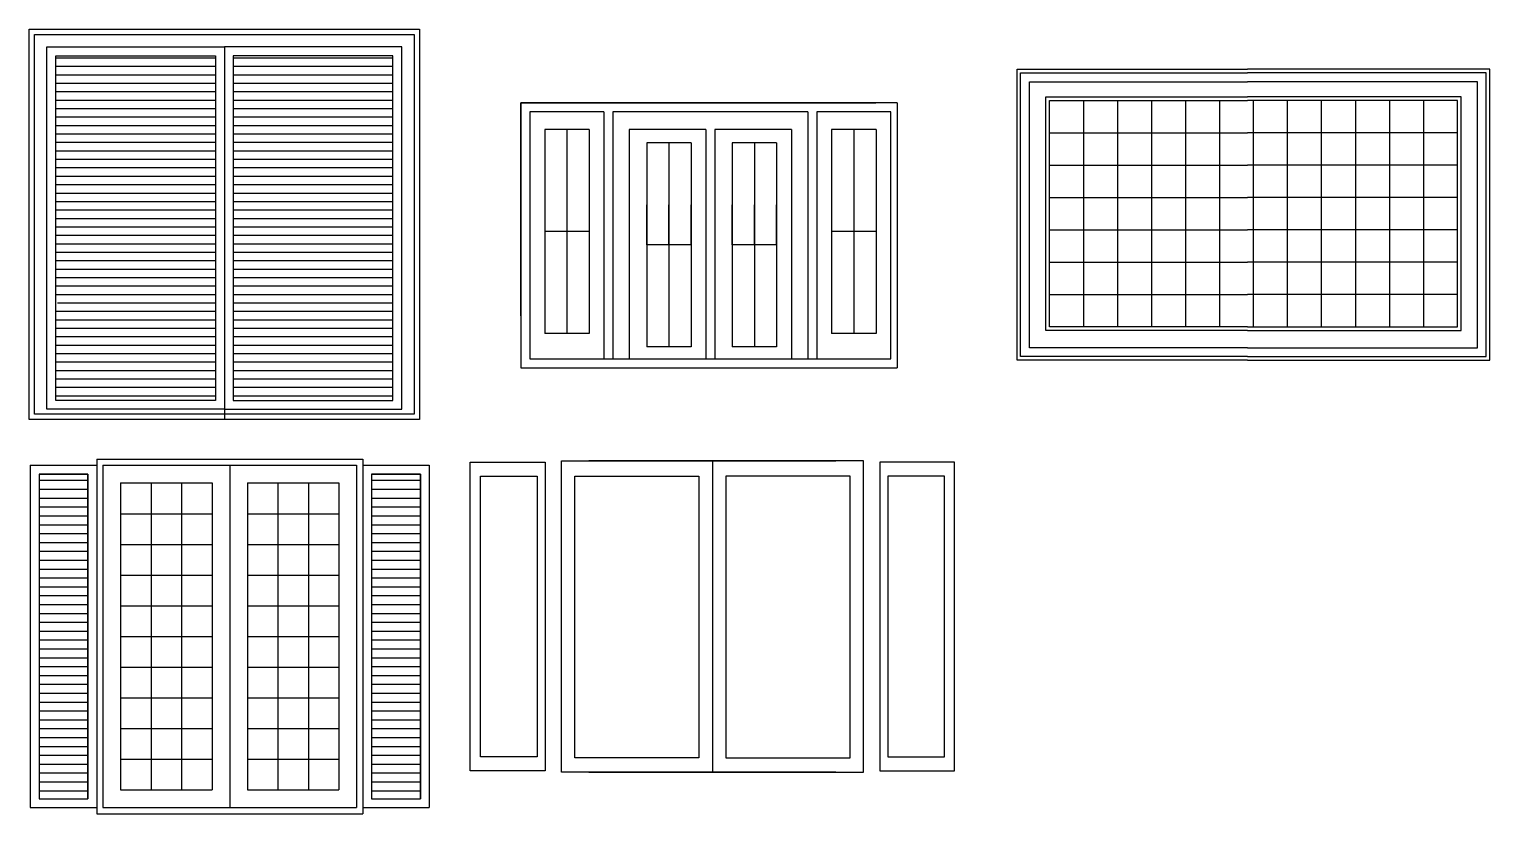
# Model space of a CAD drawing. Extents: x -4942.28 to -4934.04, y 11583.82 to 11588.24.
import ezdxf

# ---------------------------------------------------------------- set-up
doc = ezdxf.new("R2010")
doc.units = 0
doc.header["$LTSCALE"] = 10
doc.header["$MEASUREMENT"] = 0
doc.layers.get('0').update_dxf_attribs({"linetype": 'CONTINUOUS'})

# ---------------------------------------------------------------- blocks, each defined once
blk = doc.blocks.new('*X0')
at = {"color": 0}
for p, q in [((5507.3, 1050), (5782.3, 1050)), ((5507.3, 1000), (5782.3, 1000)), ((7382.3, 1050), (7657.3, 1050)), ((7382.3, 1000), (7657.3, 1000)), ((5507.3, 950), (5782.3, 950)), ((7382.3, 950), (7657.3, 950)), ((5507.3, 900), (5782.3, 900)), ((5507.3, 850), (5782.3, 850)), ((7382.3, 900), (7657.3, 900)), ((7382.3, 850), (7657.3, 850)), ((5507.3, 800), (5782.3, 800)), ((5507.3, 750), (5782.3, 750)), ((7382.3, 800), (7657.3, 800)), ((7382.3, 750), (7657.3, 750)), ((5507.3, 700), (5782.3, 700)), ((7382.3, 700), (7657.3, 700)), ((5507.3, 650), (5782.3, 650)), ((5507.3, 600), (5782.3, 600)), ((7382.3, 650), (7657.3, 650)), ((7382.3, 600), (7657.3, 600)), ((5507.3, 550), (5782.3, 550)), ((5507.3, 500), (5782.3, 500)), ((7382.3, 550), (7657.3, 550)), ((7382.3, 500), (7657.3, 500)), ((5507.3, 450), (5782.3, 450)), ((7382.3, 450), (7657.3, 450)), ((5507.3, 400), (5782.3, 400)), ((5507.3, 350), (5782.3, 350)), ((7382.3, 400), (7657.3, 400)), ((7382.3, 350), (7657.3, 350)), ((5507.3, 300), (5782.3, 300)), ((5507.3, 250), (5782.3, 250)), ((7382.3, 300), (7657.3, 300)), ((7382.3, 250), (7657.3, 250)), ((5507.3, 200), (5782.3, 200)), ((7382.3, 200), (7657.3, 200)), ((5507.3, 150), (5782.3, 150)), ((5507.3, 100), (5782.3, 100)), ((7382.3, 150), (7657.3, 150)), ((7382.3, 100), (7657.3, 100)), ((5507.3, 50), (5782.3, 50)), ((5507.3, 0), (5782.3, 0)), ((7382.3, 50), (7657.3, 50)), ((7382.3, 0), (7657.3, 0)), ((5507.3, -50), (5782.3, -50)), ((7382.3, -50), (7657.3, -50)), ((5507.3, -100), (5782.3, -100)), ((5507.3, -150), (5782.3, -150)), ((7382.3, -100), (7657.3, -100)), ((7382.3, -150), (7657.3, -150)), ((5507.3, -200), (5782.3, -200)), ((7382.3, -200), (7657.3, -200)), ((5507.3, -250), (5782.3, -250)), ((5507.3, -300), (5782.3, -300)), ((7382.3, -250), (7657.3, -250)), ((7382.3, -300), (7657.3, -300)), ((5507.3, -350), (5782.3, -350)), ((5507.3, -400), (5782.3, -400)), ((7382.3, -350), (7657.3, -350)), ((7382.3, -400), (7657.3, -400)), ((5507.3, -450), (5782.3, -450)), ((7382.3, -450), (7657.3, -450)), ((5507.3, -500), (5782.3, -500)), ((5507.3, -550), (5782.3, -550)), ((7382.3, -500), (7657.3, -500)), ((7382.3, -550), (7657.3, -550)), ((5507.3, -600), (5782.3, -600)), ((5507.3, -650), (5782.3, -650)), ((7382.3, -600), (7657.3, -600)), ((7382.3, -650), (7657.3, -650)), ((5507.3, -700), (5782.3, -700)), ((7382.3, -700), (7657.3, -700))]:
    blk.add_line(p, q, dxfattribs=at)

msp = doc.modelspace()

# ---------------------------------------------------------------- linework, layer by layer
at = {"color": 2}
for p, q in [((-4942.278, 11586.0387), (-4942.278, 11588.2387)), ((-4942.278, 11588.2387), (-4940.078, 11588.2387)), ((-4942.248, 11586.0687), (-4942.248, 11588.2087)), ((-4942.248, 11588.2087), (-4940.108, 11588.2087)), ((-4940.108, 11588.2087), (-4940.108, 11586.0687)), ((-4940.078, 11588.2387), (-4940.078, 11586.0387)), ((-4942.178, 11586.0958), (-4942.178, 11588.1387)), ((-4942.178, 11588.1387), (-4941.178, 11588.1387)), ((-4941.178, 11588.1387), (-4941.178, 11586.0387)), ((-4940.178, 11588.1387), (-4941.178, 11588.1387)), ((-4940.178, 11586.0958), (-4940.178, 11588.1387)), ((-4939.5062, 11587.8228), (-4937.5062, 11587.8228)), ((-4939.5062, 11586.6228), (-4939.5062, 11587.8228)), ((-4939.5062, 11587.8228), (-4939.5062, 11586.3302)), ((-4937.3844, 11587.8228), (-4939.5062, 11587.8228)), ((-4937.3844, 11587.8228), (-4937.3844, 11586.3302)), ((-4936.5272, 11587.8375), (-4935.4098, 11587.8375)), ((-4936.5272, 11586.5599), (-4936.5272, 11587.8375)), ((-4934.2265, 11587.8375), (-4935.4098, 11587.8375)), ((-4934.2265, 11586.5599), (-4934.2265, 11587.8375)), ((-4939.4562, 11587.7728), (-4939.4562, 11586.3802)), ((-4939.0388, 11587.7728), (-4939.4562, 11587.7728)), ((-4939.0388, 11587.7728), (-4939.0388, 11586.3802)), ((-4938.9888, 11587.7728), (-4938.9888, 11586.3802)), ((-4937.8888, 11587.7728), (-4938.9888, 11587.7728)), ((-4937.8888, 11587.7728), (-4937.8888, 11586.3802)), ((-4937.8388, 11587.7728), (-4937.8388, 11586.3802)), ((-4937.4215, 11587.7728), (-4937.8388, 11587.7728)), ((-4937.4215, 11586.3802), (-4937.4215, 11587.7728)), ((-4938.8959, 11587.6728), (-4938.8959, 11586.3802)), ((-4938.4638, 11587.6728), (-4938.8959, 11587.6728)), ((-4938.4638, 11587.6728), (-4938.4638, 11586.3802)), ((-4938.4138, 11587.6728), (-4938.4138, 11586.3802)), ((-4937.9818, 11587.6728), (-4938.4138, 11587.6728)), ((-4937.9818, 11587.6728), (-4937.9818, 11586.3802)), ((-4935.4098, 11586.5599), (-4936.5272, 11586.5599)), ((-4935.4098, 11586.5599), (-4934.2265, 11586.5599)), ((-4939.5062, 11586.3302), (-4937.3844, 11586.3302)), ((-4939.4562, 11586.3802), (-4937.4215, 11586.3802)), ((-4940.178, 11586.0958), (-4940.178, 11586.1887)), ((-4940.108, 11586.0687), (-4942.248, 11586.0687)), ((-4941.178, 11586.0958), (-4942.178, 11586.0958)), ((-4941.178, 11586.0958), (-4940.178, 11586.0958)), ((-4940.078, 11586.0387), (-4942.278, 11586.0387)), ((-4941.8976, 11585.8154), (-4940.3976, 11585.8154)), ((-4941.8976, 11585.8154), (-4941.8976, 11583.8158)), ((-4941.8976, 11585.8154), (-4941.8976, 11583.8154)), ((-4940.3976, 11585.8154), (-4940.3976, 11583.8158)), ((-4940.3976, 11585.8154), (-4940.3976, 11583.8154)), ((-4942.2726, 11585.7804), (-4942.2726, 11583.8504)), ((-4942.2726, 11585.7804), (-4941.8976, 11585.7804)), ((-4941.8626, 11585.7804), (-4940.4326, 11585.7804)), ((-4941.8626, 11585.7804), (-4941.8626, 11583.8504)), ((-4941.1476, 11585.7804), (-4941.1476, 11583.8504)), ((-4941.1476, 11585.7804), (-4941.1476, 11583.8504)), ((-4940.4326, 11585.7804), (-4940.4326, 11583.8504)), ((-4940.3976, 11585.7804), (-4940.0226, 11585.7804)), ((-4940.0226, 11585.7804), (-4940.0226, 11583.8504)), ((-4938.4267, 11585.8044), (-4938.4267, 11584.0501)), ((-4942.2226, 11585.7304), (-4942.2226, 11583.9004)), ((-4942.2226, 11585.7304), (-4941.9476, 11585.7304)), ((-4940.3476, 11585.7304), (-4940.3476, 11583.9004)), ((-4940.3476, 11585.7304), (-4940.0726, 11585.7304)), ((-4940.0726, 11585.7304), (-4940.0726, 11583.9004)), ((-4942.2726, 11583.8504), (-4941.8976, 11583.8504)), ((-4942.2226, 11583.9004), (-4941.9476, 11583.9004)), ((-4941.8626, 11583.8504), (-4940.4326, 11583.8504)), ((-4940.3976, 11583.8504), (-4940.0226, 11583.8504)), ((-4940.3476, 11583.9004), (-4940.0726, 11583.9004)), ((-4941.8976, 11583.8154), (-4940.3976, 11583.8154))]:
    msp.add_line(p, q, dxfattribs=at)
at = {"color": 1}
for p, q in [((-4942.128, 11586.1458), (-4942.128, 11588.0887)), ((-4942.128, 11588.0887), (-4941.228, 11588.0887)), ((-4942.128, 11588.0773), (-4941.228, 11588.0773)), ((-4941.228, 11588.0887), (-4941.228, 11586.1458)), ((-4941.128, 11588.0887), (-4941.128, 11587.1387)), ((-4940.228, 11588.0887), (-4941.128, 11588.0887)), ((-4941.128, 11588.0773), (-4940.228, 11588.0773)), ((-4940.228, 11586.1458), (-4940.228, 11588.0887)), ((-4942.128, 11588.0297), (-4941.228, 11588.0297)), ((-4942.128, 11587.9821), (-4941.228, 11587.9821)), ((-4941.128, 11588.0297), (-4940.228, 11588.0297)), ((-4941.128, 11587.9821), (-4940.228, 11587.9821)), ((-4942.128, 11587.9344), (-4941.228, 11587.9344)), ((-4942.128, 11587.8868), (-4941.228, 11587.8868)), ((-4941.128, 11587.9344), (-4940.228, 11587.9344)), ((-4941.128, 11587.8868), (-4940.228, 11587.8868)), ((-4942.128, 11587.8392), (-4941.228, 11587.8392)), ((-4942.128, 11587.7916), (-4941.228, 11587.7916)), ((-4941.128, 11587.8392), (-4940.228, 11587.8392)), ((-4941.128, 11587.7916), (-4940.228, 11587.7916)), ((-4942.128, 11587.7439), (-4941.228, 11587.7439)), ((-4941.128, 11587.7439), (-4940.228, 11587.7439)), ((-4942.128, 11587.6963), (-4941.228, 11587.6963)), ((-4942.128, 11587.6487), (-4941.228, 11587.6487)), ((-4941.128, 11587.6963), (-4940.228, 11587.6963)), ((-4941.128, 11587.6487), (-4940.228, 11587.6487)), ((-4939.3718, 11587.6728), (-4939.3718, 11587.2728)), ((-4939.1218, 11587.6728), (-4939.3718, 11587.6728)), ((-4939.2468, 11587.6728), (-4939.2468, 11587.2728)), ((-4939.1218, 11587.6728), (-4939.1218, 11587.2728)), ((-4937.7545, 11587.6728), (-4937.7545, 11587.2728)), ((-4937.5045, 11587.6728), (-4937.7545, 11587.6728)), ((-4937.6295, 11587.6728), (-4937.6295, 11587.2728)), ((-4937.5045, 11587.6728), (-4937.5045, 11587.2728)), ((-4942.128, 11587.6011), (-4941.228, 11587.6011)), ((-4942.128, 11587.5534), (-4941.228, 11587.5534)), ((-4941.128, 11587.6011), (-4940.228, 11587.6011)), ((-4941.128, 11587.5534), (-4940.228, 11587.5534)), ((-4938.7968, 11587.5976), (-4938.7968, 11587.0226)), ((-4938.5468, 11587.5976), (-4938.7968, 11587.5976)), ((-4938.6718, 11587.5976), (-4938.6718, 11587.0226)), ((-4938.5468, 11587.5976), (-4938.5468, 11587.0226)), ((-4938.3148, 11587.5976), (-4938.3148, 11587.0226)), ((-4938.0648, 11587.5976), (-4938.3148, 11587.5976)), ((-4938.1898, 11587.5976), (-4938.1898, 11587.0226)), ((-4938.0648, 11587.5976), (-4938.0648, 11587.0226)), ((-4942.128, 11587.5058), (-4941.228, 11587.5058)), ((-4941.128, 11587.5058), (-4940.228, 11587.5058)), ((-4942.128, 11587.4582), (-4941.228, 11587.4582)), ((-4942.128, 11587.4106), (-4941.228, 11587.4106)), ((-4941.128, 11587.4582), (-4940.228, 11587.4582)), ((-4941.128, 11587.4106), (-4940.228, 11587.4106)), ((-4942.128, 11587.3629), (-4941.228, 11587.3629)), ((-4942.128, 11587.3153), (-4941.228, 11587.3153)), ((-4941.128, 11587.3629), (-4940.228, 11587.3629)), ((-4941.128, 11587.3153), (-4940.228, 11587.3153)), ((-4942.128, 11587.2677), (-4941.228, 11587.2677)), ((-4942.128, 11587.2201), (-4941.228, 11587.2201)), ((-4941.128, 11587.2677), (-4940.228, 11587.2677)), ((-4941.128, 11587.2201), (-4940.228, 11587.2201)), ((-4939.3718, 11587.2728), (-4939.3718, 11587.0984)), ((-4939.2468, 11587.2728), (-4939.2468, 11587.0984)), ((-4939.1218, 11587.2728), (-4939.1218, 11587.0984)), ((-4938.7968, 11587.0232), (-4938.7968, 11587.2492)), ((-4938.7968, 11587.2492), (-4938.7968, 11586.4487)), ((-4938.6718, 11587.0232), (-4938.6718, 11587.2492)), ((-4938.6718, 11587.2492), (-4938.6718, 11586.4487)), ((-4938.5468, 11587.0232), (-4938.5468, 11587.2492)), ((-4938.5468, 11587.2492), (-4938.5468, 11586.4487)), ((-4938.3148, 11587.0232), (-4938.3148, 11587.2492)), ((-4938.3148, 11587.2492), (-4938.3148, 11586.4487)), ((-4938.1898, 11587.0232), (-4938.1898, 11587.2492)), ((-4938.1898, 11587.2492), (-4938.1898, 11586.4487)), ((-4938.0648, 11587.0232), (-4938.0648, 11587.2492)), ((-4938.0648, 11587.2492), (-4938.0648, 11586.4487)), ((-4937.7545, 11587.2728), (-4937.7545, 11587.0984)), ((-4937.6295, 11587.2728), (-4937.6295, 11587.0984)), ((-4937.5045, 11587.2728), (-4937.5045, 11587.0984)), ((-4942.128, 11587.1724), (-4941.228, 11587.1724)), ((-4941.128, 11587.1724), (-4941.128, 11586.1458)), ((-4941.128, 11587.1724), (-4940.228, 11587.1724)), ((-4942.128, 11587.1248), (-4941.228, 11587.1248)), ((-4942.128, 11587.0772), (-4941.228, 11587.0772)), ((-4941.128, 11587.1248), (-4940.228, 11587.1248)), ((-4941.128, 11587.0772), (-4940.228, 11587.0772)), ((-4939.3718, 11587.0984), (-4939.3718, 11587.0989)), ((-4939.3718, 11587.0989), (-4939.3718, 11586.5239)), ((-4939.1218, 11587.0984), (-4939.3718, 11587.0984)), ((-4939.1218, 11587.0984), (-4939.3718, 11587.0984)), ((-4939.2468, 11587.0984), (-4939.2468, 11587.0989)), ((-4939.2468, 11587.0989), (-4939.2468, 11586.5239)), ((-4939.1218, 11587.0984), (-4939.1218, 11587.0989)), ((-4939.1218, 11587.0989), (-4939.1218, 11586.5239)), ((-4937.7545, 11587.0984), (-4937.7545, 11587.0989)), ((-4937.7545, 11587.0989), (-4937.7545, 11586.5239)), ((-4937.5045, 11587.0984), (-4937.7545, 11587.0984)), ((-4937.5045, 11587.0984), (-4937.7545, 11587.0984)), ((-4937.6295, 11587.0984), (-4937.6295, 11587.0989)), ((-4937.6295, 11587.0989), (-4937.6295, 11586.5239)), ((-4937.5045, 11587.0984), (-4937.5045, 11587.0989)), ((-4937.5045, 11587.0989), (-4937.5045, 11586.5239)), ((-4942.128, 11587.0296), (-4941.228, 11587.0296)), ((-4942.128, 11586.9819), (-4941.228, 11586.9819)), ((-4941.7861, 11587.0296), (-4941.6065, 11587.0296)), ((-4941.5167, 11587.0296), (-4941.228, 11587.0296)), ((-4941.128, 11587.0296), (-4940.228, 11587.0296)), ((-4941.128, 11586.9819), (-4940.228, 11586.9819)), ((-4938.7968, 11587.0226), (-4938.7968, 11587.0232)), ((-4938.5468, 11587.0232), (-4938.7968, 11587.0232)), ((-4938.5468, 11587.0232), (-4938.7968, 11587.0232)), ((-4938.6718, 11587.0226), (-4938.6718, 11587.0232)), ((-4938.5468, 11587.0226), (-4938.5468, 11587.0232)), ((-4938.3148, 11587.0226), (-4938.3148, 11587.0232)), ((-4938.0648, 11587.0232), (-4938.3148, 11587.0232)), ((-4938.0648, 11587.0232), (-4938.3148, 11587.0232)), ((-4938.1898, 11587.0226), (-4938.1898, 11587.0232)), ((-4938.0648, 11587.0226), (-4938.0648, 11587.0232)), ((-4942.128, 11586.9343), (-4941.228, 11586.9343)), ((-4942.128, 11586.8867), (-4941.228, 11586.8867)), ((-4941.128, 11586.9343), (-4940.228, 11586.9343)), ((-4941.128, 11586.9091), (-4941.128, 11586.7294)), ((-4941.128, 11586.8867), (-4940.228, 11586.8867)), ((-4942.128, 11586.8391), (-4941.228, 11586.8391)), ((-4941.128, 11586.8391), (-4940.228, 11586.8391)), ((-4942.128, 11586.7914), (-4941.228, 11586.7914)), ((-4942.128, 11586.7438), (-4941.228, 11586.7438)), ((-4941.128, 11586.7914), (-4940.228, 11586.7914)), ((-4941.128, 11586.7438), (-4940.228, 11586.7438)), ((-4942.128, 11586.6486), (-4941.228, 11586.6486)), ((-4942.1195, 11586.6962), (-4941.228, 11586.6962)), ((-4941.128, 11586.6962), (-4940.228, 11586.6962)), ((-4941.128, 11586.6486), (-4940.228, 11586.6486)), ((-4941.128, 11586.6396), (-4941.128, 11586.46)), ((-4942.128, 11586.6009), (-4941.228, 11586.6009)), ((-4941.128, 11586.6009), (-4940.228, 11586.6009)), ((-4942.128, 11586.5533), (-4941.228, 11586.5533)), ((-4942.128, 11586.5057), (-4941.228, 11586.5057)), ((-4941.128, 11586.5533), (-4940.2335, 11586.5533)), ((-4941.128, 11586.5057), (-4940.228, 11586.5057)), ((-4939.1218, 11586.5239), (-4939.3718, 11586.5239)), ((-4937.5045, 11586.5239), (-4937.7545, 11586.5239)), ((-4942.128, 11586.4581), (-4941.228, 11586.4581)), ((-4942.128, 11586.4104), (-4941.228, 11586.4104)), ((-4941.128, 11586.4581), (-4940.228, 11586.4581)), ((-4941.128, 11586.4104), (-4940.228, 11586.4104)), ((-4938.5468, 11586.4487), (-4938.7968, 11586.4487)), ((-4938.0648, 11586.4487), (-4938.3148, 11586.4487)), ((-4942.128, 11586.3628), (-4941.228, 11586.3628)), ((-4942.128, 11586.3152), (-4941.228, 11586.3152)), ((-4941.128, 11586.3702), (-4941.128, 11586.2587)), ((-4941.128, 11586.3628), (-4940.228, 11586.3628)), ((-4941.128, 11586.3628), (-4941.1206, 11586.3628)), ((-4941.128, 11586.3152), (-4940.228, 11586.3152)), ((-4942.128, 11586.2676), (-4941.228, 11586.2676)), ((-4941.128, 11586.2676), (-4940.228, 11586.2676)), ((-4942.128, 11586.2199), (-4941.228, 11586.2199)), ((-4942.128, 11586.1723), (-4941.228, 11586.1723)), ((-4941.228, 11586.1458), (-4942.128, 11586.1458)), ((-4941.228, 11586.1887), (-4941.228, 11586.1458)), ((-4941.128, 11586.2199), (-4940.228, 11586.2199)), ((-4941.128, 11586.1887), (-4941.128, 11586.1458)), ((-4941.128, 11586.1723), (-4940.228, 11586.1723)), ((-4941.128, 11586.1458), (-4940.228, 11586.1458)), ((-4940.228, 11586.1458), (-4940.228, 11586.1887)), ((-4941.7626, 11585.6804), (-4941.7626, 11583.9504)), ((-4941.7626, 11585.6804), (-4941.2476, 11585.6804)), ((-4941.5909, 11585.6804), (-4941.5909, 11583.9504)), ((-4941.4193, 11585.6804), (-4941.4193, 11583.9504)), ((-4941.2476, 11585.6804), (-4941.2476, 11583.9504)), ((-4941.0476, 11585.6804), (-4940.5326, 11585.6804)), ((-4941.0476, 11585.6804), (-4941.0476, 11583.9504)), ((-4940.8759, 11585.6804), (-4940.8759, 11583.9504)), ((-4940.7043, 11585.6804), (-4940.7043, 11583.9504)), ((-4940.5326, 11585.6804), (-4940.5326, 11583.9504)), ((-4941.7626, 11585.5074), (-4941.2476, 11585.5074)), ((-4941.0476, 11585.5074), (-4940.5326, 11585.5074)), ((-4941.7626, 11585.3344), (-4941.2476, 11585.3344)), ((-4941.0476, 11585.3344), (-4940.5326, 11585.3344)), ((-4941.7626, 11585.1614), (-4941.2476, 11585.1614)), ((-4941.0476, 11585.1614), (-4940.5326, 11585.1614)), ((-4941.7626, 11584.9884), (-4941.2476, 11584.9884)), ((-4941.0476, 11584.9884), (-4940.5326, 11584.9884)), ((-4941.7626, 11584.8154), (-4941.2476, 11584.8154)), ((-4941.0476, 11584.8154), (-4940.5326, 11584.8154)), ((-4941.7626, 11584.6424), (-4941.2476, 11584.6424)), ((-4941.0476, 11584.6424), (-4940.5326, 11584.6424)), ((-4941.7626, 11584.4694), (-4941.2476, 11584.4694)), ((-4941.0476, 11584.4694), (-4940.5326, 11584.4694)), ((-4941.7626, 11584.2964), (-4941.2476, 11584.2964)), ((-4941.0476, 11584.2964), (-4940.5326, 11584.2964)), ((-4941.7626, 11584.1234), (-4941.2476, 11584.1234)), ((-4941.0476, 11584.1234), (-4940.5326, 11584.1234)), ((-4941.7626, 11583.9504), (-4941.2476, 11583.9504)), ((-4941.0476, 11583.9504), (-4940.5326, 11583.9504))]:
    msp.add_line(p, q, dxfattribs=at)
msp.add_line((-4941.9476, 11585.7304), (-4941.9476, 11583.9004))
at = {"color": 2}
for points in [[(-4935.4098, 11586.3729), (-4936.7092, 11586.3729), (-4936.7092, 11588.0129), (-4935.4098, 11588.0129)], [(-4935.4098, 11586.3929), (-4936.6892, 11586.3929), (-4936.6892, 11587.9929), (-4935.4098, 11587.9929)], [(-4935.4098, 11586.3729), (-4934.0446, 11586.3729), (-4934.0446, 11588.0129), (-4935.4098, 11588.0129)], [(-4935.4098, 11586.3929), (-4934.0646, 11586.3929), (-4934.0646, 11587.9929), (-4935.4098, 11587.9929)], [(-4935.4098, 11586.4429), (-4936.6392, 11586.4429), (-4936.6392, 11587.9429), (-4935.4098, 11587.9429)], [(-4935.4098, 11586.4429), (-4934.1146, 11586.4429), (-4934.1146, 11587.9429), (-4935.4098, 11587.9429)], [(-4935.4098, 11586.5399), (-4936.5472, 11586.5399), (-4936.5472, 11587.8575), (-4935.4098, 11587.8575)], [(-4935.4098, 11586.5399), (-4934.2065, 11586.5399), (-4934.2065, 11587.8575), (-4935.4098, 11587.8575)], [(-4937.7305, 11584.0501), (-4939.2774, 11584.0501), (-4939.2774, 11585.8044), (-4937.7304, 11585.8044)], [(-4939.1228, 11584.0501), (-4937.5759, 11584.0501), (-4937.5759, 11585.8044), (-4939.123, 11585.8044)]]:
    msp.add_lwpolyline(points, dxfattribs=at)
at = {"color": 1}
for points in [[(-4936.3353, 11587.8375), (-4936.3353, 11586.5599)], [(-4936.1433, 11587.8375), (-4936.1433, 11586.5599)], [(-4935.9514, 11587.8375), (-4935.9514, 11586.5599)], [(-4935.7594, 11587.8375), (-4935.7594, 11586.5599)], [(-4935.5675, 11587.8375), (-4935.5675, 11586.5599)], [(-4935.3782, 11587.8375), (-4935.3782, 11586.5599)], [(-4935.1863, 11587.8375), (-4935.1863, 11586.5599)], [(-4934.9943, 11587.8375), (-4934.9943, 11586.5599)], [(-4934.8024, 11587.8375), (-4934.8024, 11586.5599)], [(-4934.6104, 11587.8375), (-4934.6104, 11586.5599)], [(-4934.4185, 11587.8375), (-4934.4185, 11586.5599)], [(-4936.5272, 11587.655), (-4935.4098, 11587.655)], [(-4934.2265, 11587.655), (-4935.4098, 11587.655)], [(-4936.5272, 11587.4725), (-4935.4098, 11587.4725)], [(-4934.2265, 11587.4725), (-4935.4098, 11587.4725)], [(-4936.5272, 11587.29), (-4935.4098, 11587.29)], [(-4934.2265, 11587.29), (-4935.4098, 11587.29)], [(-4936.5272, 11587.1074), (-4935.4098, 11587.1074)], [(-4934.2265, 11587.1074), (-4935.4098, 11587.1074)], [(-4936.5272, 11586.9249), (-4935.4098, 11586.9249)], [(-4934.2265, 11586.9249), (-4935.4098, 11586.9249)], [(-4936.5272, 11586.7424), (-4935.4098, 11586.7424)], [(-4934.2265, 11586.7424), (-4935.4098, 11586.7424)], [(-4937.7304, 11585.7188), (-4938.3502, 11585.7188), (-4938.3502, 11584.1302), (-4937.7305, 11584.1302)]]:
    msp.add_lwpolyline(points, dxfattribs=at)
at = {"color": 2}
for points in [[(-4939.7918, 11585.7974), (-4939.3696, 11585.7974), (-4939.3696, 11584.0575), (-4939.7918, 11584.0575)], [(-4937.0615, 11585.7974), (-4937.4838, 11585.7974), (-4937.4838, 11584.0575), (-4937.0615, 11584.0575)], [(-4942.2226, 11583.9004), (-4941.9476, 11583.9004), (-4941.9476, 11585.7304), (-4942.2226, 11585.7304)], [(-4940.3476, 11583.9004), (-4940.0726, 11583.9004), (-4940.0726, 11585.7304), (-4940.3476, 11585.7304)]]:
    msp.add_lwpolyline(points, close=True, dxfattribs=at)
at = {"color": 1}
for points in [[(-4939.7348, 11585.719), (-4939.4152, 11585.719), (-4939.4152, 11584.1373), (-4939.7348, 11584.1373)], [(-4939.2023, 11585.7188), (-4938.5031, 11585.7188), (-4938.5031, 11584.1302), (-4939.2023, 11584.1302)], [(-4937.651, 11585.7188), (-4938.3502, 11585.7188), (-4938.3502, 11584.1302), (-4937.651, 11584.1302)], [(-4937.1186, 11585.719), (-4937.4381, 11585.719), (-4937.4381, 11584.1373), (-4937.1186, 11584.1373)]]:
    msp.add_lwpolyline(points, close=True, dxfattribs=at)

# ---------------------------------------------------------------- block references
at = {"color": 2, "xscale": 0.001, "yscale": 0.001, "zscale": 0.001}
msp.add_blockref('*X0', (-4947.7299, 11584.6454), dxfattribs=at)

doc.saveas('drawing.dxf')
